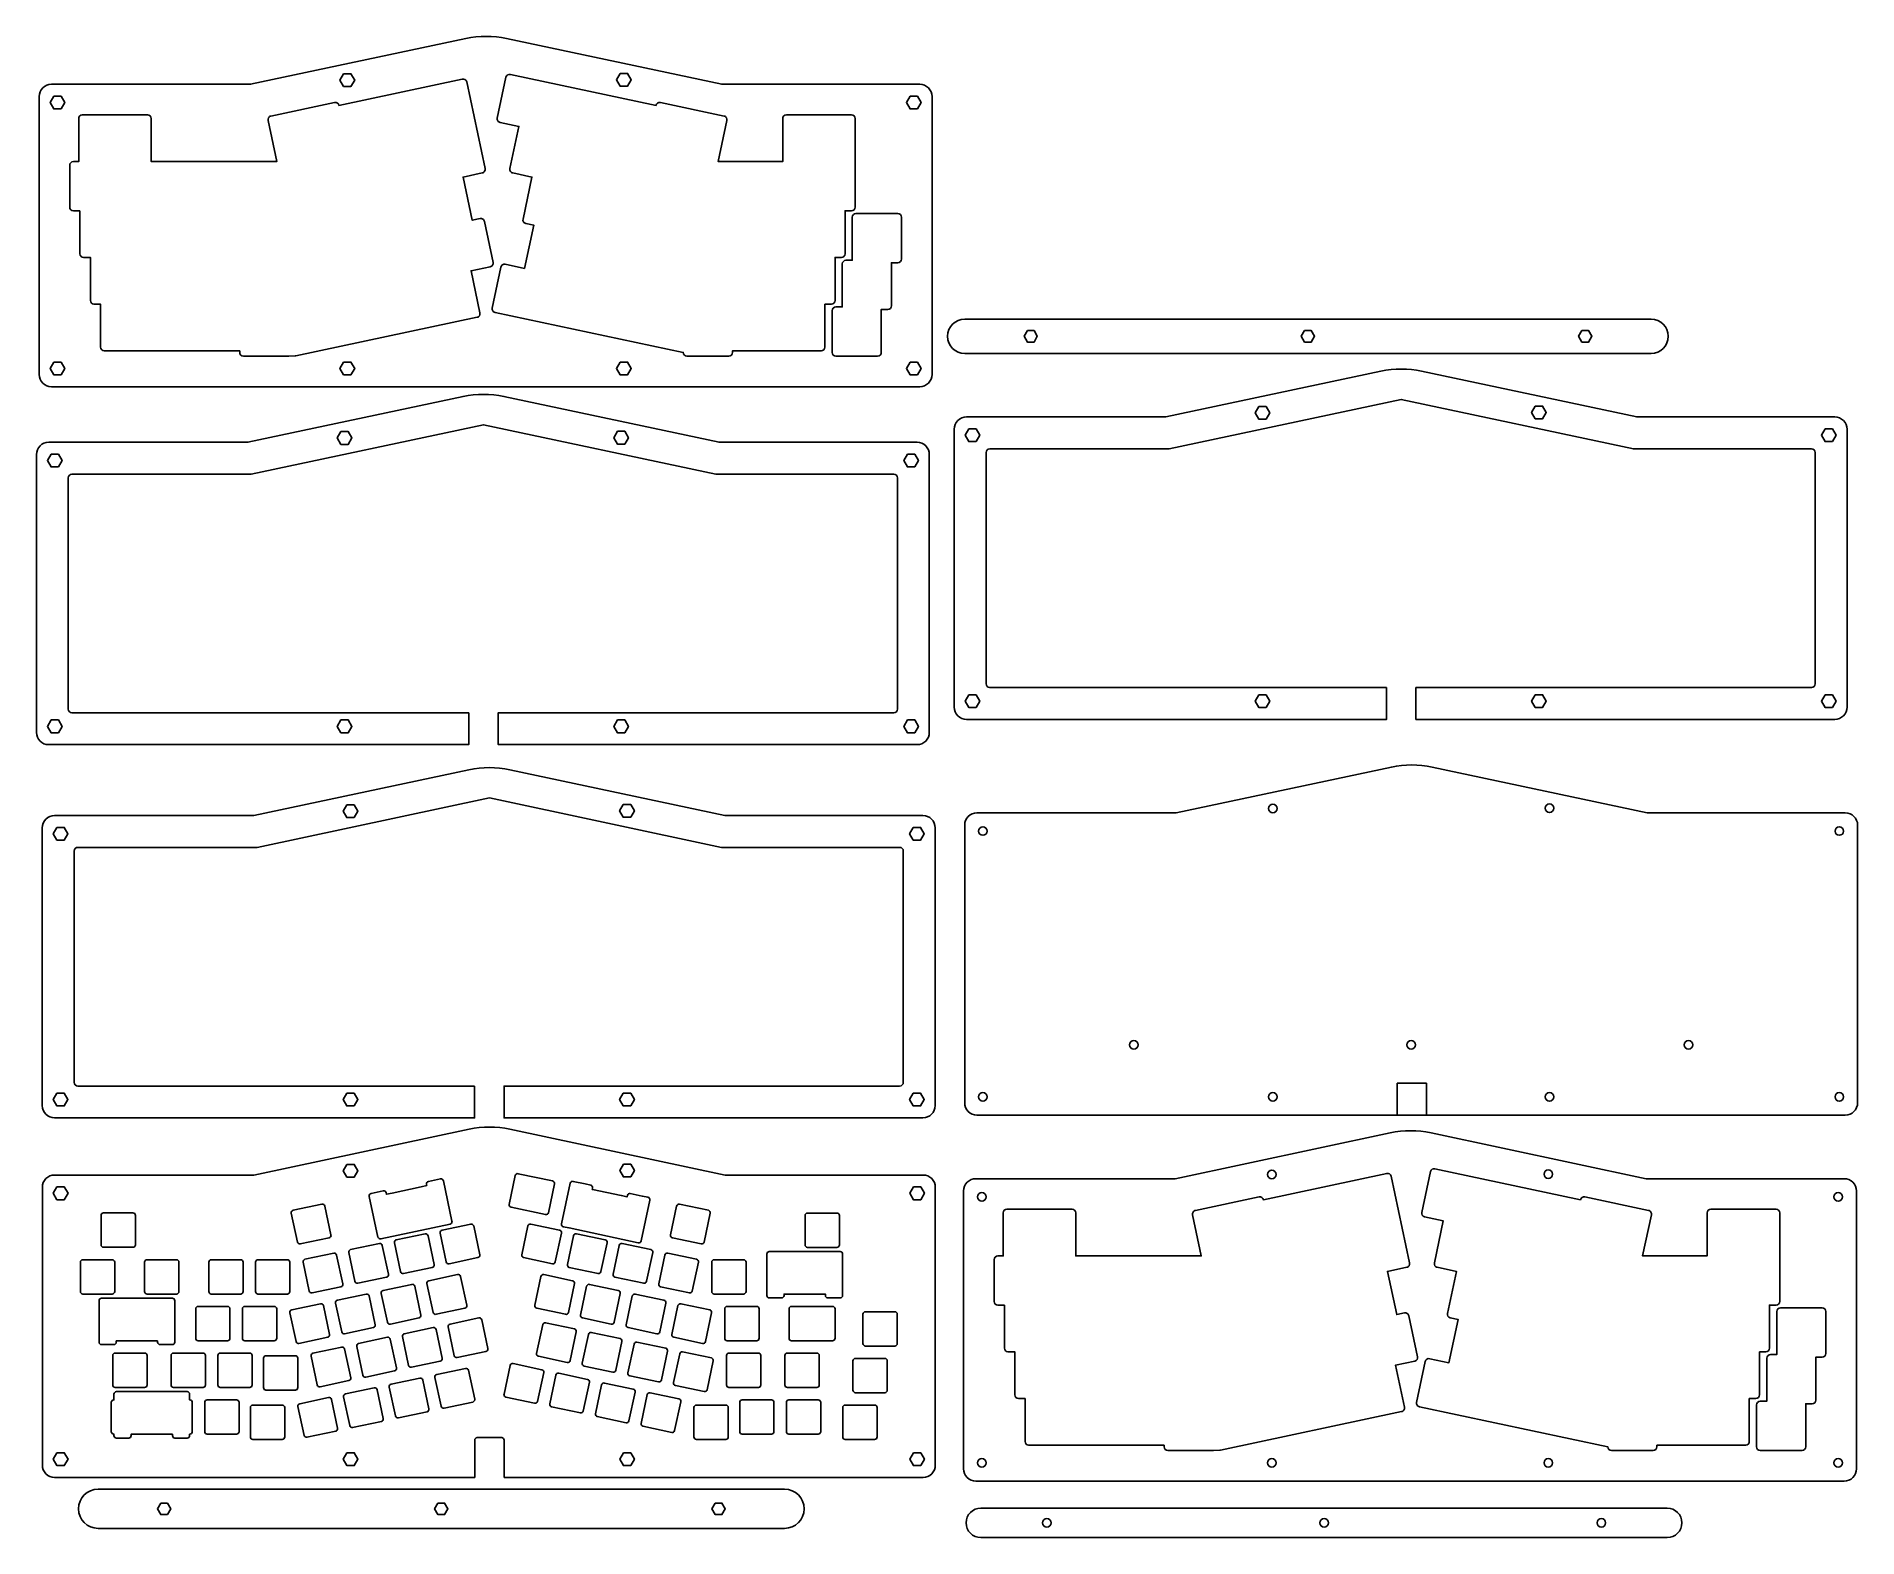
# Model space of a CAD drawing. Header units: millimetres. Extents: x -1 to 2416, y -1 to 2079.
# Drawn here: x 1673 to 2416, y 1467 to 2079 of the extents above; entities outside this region: 2.
import ezdxf

# ---------------------------------------------------------------- set-up
doc = ezdxf.new("R2010")
doc.units = ezdxf.units.MM

msp = doc.modelspace()

# ---------------------------------------------------------------- linework, layer by layer
at = {"linetype": 'Continuous'}
for p, q in [((2191.8, 1964.14), (2051.8, 1964.14)), ((2331.8, 1964.14), (2191.8, 1964.14)), ((2051.8, 1950.14), (2331.8, 1950.14)), ((2228.13, 1639.47), (2228.13, 1652.47)), ((2228.13, 1652.47), (2240.13, 1652.47)), ((2240.13, 1652.47), (2240.13, 1639.47)), ((1838.27, 1486.93), (1698.27, 1486.93)), ((1978.27, 1486.93), (1838.27, 1486.93)), ((2198.36, 1479.18), (2058.36, 1479.18)), ((2338.36, 1479.18), (2198.36, 1479.18)), ((1698.27, 1470.93), (1978.27, 1470.93)), ((2058.36, 1467.18), (2338.36, 1467.18))]:
    msp.add_line(p, q, dxfattribs=at)
for p, q in [((1698.67, 1563.81), (1698.67, 1546.87)), ((1728.55, 1564.81), (1699.67, 1564.81)), ((1729.55, 1546.87), (1729.55, 1563.81)), ((1699.67, 1545.87), (1704.67, 1545.87)), ((1705.67, 1547.46), (1722.55, 1547.46)), ((1705.67, 1547.46), (1705.67, 1546.87)), ((1722.55, 1547.46), (1722.55, 1546.87)), ((1728.55, 1545.87), (1723.55, 1545.87))]:
    msp.add_line(p, q)
for points in [[(2038.44, 1941.58, -0.414214), (2033.44, 1936.58), (1679.2, 1936.58, -0.414214), (1674.2, 1941.58), (1674.2, 2054.92, -0.414214), (1679.2, 2059.92), (1760.47, 2059.92), (1848.25, 2078.58, -0.105104), (1864.88, 2078.58), (1952.66, 2059.92), (2033.44, 2059.92, -0.414214), (2038.44, 2054.92)], [(1690.85, 2008.34), (1690.85, 1990.79, 0.414214), (1692.35, 1989.29), (1695.11, 1989.29), (1695.11, 1971.74, 0.414214), (1696.61, 1970.24), (1699.28, 1970.24), (1699.28, 1952.69, 0.414214), (1700.78, 1951.19), (1756.01, 1951.19), (1756.01, 1950.55, 0.414214), (1757.51, 1949.05), (1776.04, 1949.05, 0.010008), (1776.1, 1949.05), (1778.68, 1949.16, 0.042377), (1778.94, 1949.19), (1852.88, 1964.91, 0.414214), (1854.03, 1966.68), (1850.38, 1983.86), (1858.23, 1985.53, 0.414214), (1859.38, 1987.3), (1855.83, 2003.99, 0.414214), (1854.06, 2005.15), (1850.86, 2004.47), (1847.11, 2022.11), (1854.97, 2023.78, 0.414214), (1856.12, 2025.56), (1848.61, 2060.88, 0.414214), (1846.83, 2062.04), (1796.52, 2051.35, 0.413431), (1794.74, 2052.5), (1768.74, 2046.97, 0.414214), (1767.59, 2045.19), (1771.16, 2028.4), (1719.94, 2028.4), (1719.94, 2046, 0.414214), (1718.44, 2047.5), (1691.84, 2047.5, 0.414214), (1690.34, 2046), (1690.34, 2028.4), (1688.17, 2028.4, 0.414214), (1686.67, 2026.9), (1686.67, 2009.84, 0.414214), (1688.17, 2008.34)], [(1860.17, 1966.89), (1936.97, 1950.56), (1936.97, 1950.55, 0.414214), (1938.47, 1949.05), (1955.53, 1949.05, 0.414214), (1957.03, 1950.55), (1957.03, 1951.19), (1993.22, 1951.19, 0.414214), (1994.72, 1952.69), (1994.72, 1970.24), (1997.38, 1970.24, 0.414214), (1998.88, 1971.74), (1998.88, 1989.29), (2001.45, 1989.29, 0.414214), (2002.95, 1990.79), (2002.95, 2008.34), (2005.62, 2008.34, 0.414214), (2007.12, 2009.84), (2007.12, 2045.95, 0.414214), (2005.62, 2047.45), (1979.02, 2047.45, 0.414214), (1977.52, 2045.95), (1977.52, 2028.4), (1951.21, 2028.4), (1954.78, 2045.19, 0.414214), (1953.62, 2046.97), (1927.62, 2052.5, 0.414214), (1925.84, 2051.34), (1925.84, 2051.34), (1866.43, 2063.97, 0.414214), (1864.65, 2062.81), (1861.1, 2046.12, 0.414214), (1862.26, 2044.35), (1869.89, 2042.72), (1866.24, 2025.55, 0.414214), (1867.4, 2023.78), (1875.24, 2022.11), (1871.59, 2004.94, 0.414214), (1872.75, 2003.17), (1875.94, 2002.49), (1872.19, 1984.84), (1864.34, 1986.51, 0.414214), (1862.56, 1985.35), (1859.01, 1968.66, 0.414214)], [(2001.84, 1986.66, -0.414214), (2003.34, 1988.16), (2005.91, 1988.16), (2005.91, 2005.71, -0.414214), (2007.41, 2007.21), (2024.47, 2007.21, -0.414214), (2025.97, 2005.71), (2025.97, 1988.65, -0.414214), (2024.47, 1987.15), (2021.9, 1987.15), (2021.9, 1969.6, -0.414214), (2020.4, 1968.1), (2017.74, 1968.1), (2017.74, 1950.55, -0.414214), (2016.24, 1949.05), (1999.18, 1949.05, -0.414214), (1997.68, 1950.55), (1997.68, 1967.61, -0.414214), (1999.18, 1969.11), (2001.84, 1969.11)], [(2223.85, 1813.9), (2223.85, 1800.9), (2052.48, 1800.9, -0.414214), (2047.48, 1805.9), (2047.48, 1919.24, -0.414214), (2052.48, 1924.24), (2133.75, 1924.24), (2221.53, 1942.9, -0.105104), (2238.16, 1942.9), (2325.94, 1924.24), (2406.72, 1924.24, -0.414214), (2411.72, 1919.24), (2411.72, 1805.9, -0.414214), (2406.72, 1800.9), (2235.85, 1800.9), (2235.85, 1813.9), (2397.22, 1813.9, 0.414214), (2398.72, 1815.4), (2398.72, 1909.74, 0.414214), (2397.22, 1911.24), (2324.58, 1911.24), (2229.85, 1931.38), (2135.12, 1911.24), (2061.98, 1911.24, 0.414214), (2060.48, 1909.74), (2060.48, 1815.4, 0.414214), (2061.98, 1813.9)], [(1849.46, 1803.6), (1849.46, 1790.6), (1678.1, 1790.6, -0.414214), (1673.1, 1795.6), (1673.1, 1908.94, -0.414214), (1678.1, 1913.94), (1759.37, 1913.94), (1847.15, 1932.6, -0.105104), (1863.78, 1932.6), (1951.56, 1913.94), (2032.33, 1913.94, -0.414214), (2037.33, 1908.94), (2037.33, 1795.6, -0.414214), (2032.33, 1790.6), (1861.46, 1790.6), (1861.46, 1803.6), (2022.83, 1803.6, 0.414214), (2024.33, 1805.1), (2024.33, 1899.44, 0.414214), (2022.83, 1900.94), (1950.19, 1900.94), (1855.46, 1921.08), (1760.73, 1900.94), (1687.6, 1900.94, 0.414214), (1686.1, 1899.44), (1686.1, 1805.1, 0.414214), (1687.6, 1803.6)], [(1851.86, 1651.36), (1851.86, 1638.36), (1680.49, 1638.36, -0.414214), (1675.49, 1643.36), (1675.49, 1756.7, -0.414214), (1680.49, 1761.7), (1761.77, 1761.7), (1849.55, 1780.36, -0.105104), (1866.18, 1780.36), (1953.96, 1761.7), (2034.73, 1761.7, -0.414214), (2039.73, 1756.7), (2039.73, 1643.36, -0.414214), (2034.73, 1638.36), (1863.86, 1638.36), (1863.86, 1651.36), (2025.23, 1651.36, 0.414214), (2026.73, 1652.86), (2026.73, 1747.2, 0.414214), (2025.23, 1748.7), (1952.59, 1748.7), (1857.86, 1768.84), (1763.13, 1748.7), (1689.99, 1748.7, 0.414214), (1688.49, 1747.2), (1688.49, 1652.86, 0.414214), (1689.99, 1651.36)], [(2056.76, 1639.47, -0.414214), (2051.76, 1644.47), (2051.76, 1757.81, -0.414214), (2056.76, 1762.81), (2138.03, 1762.81), (2225.81, 1781.47, -0.105104), (2242.44, 1781.47), (2330.22, 1762.81), (2411, 1762.81, -0.414214), (2416, 1757.81), (2416, 1644.47, -0.414214), (2411, 1639.47)], [(1863.9, 1491.72), (1863.9, 1506.95, 0.414214), (1862.9, 1507.95), (1852.9, 1507.95, 0.414214), (1851.9, 1506.95), (1851.9, 1491.72), (1680.53, 1491.72, -0.414214), (1675.53, 1496.72), (1675.53, 1610.06, -0.414214), (1680.53, 1615.06), (1761.81, 1615.06), (1849.59, 1633.72, -0.105104), (1866.22, 1633.72), (1954, 1615.06), (2034.77, 1615.06, -0.414214), (2039.77, 1610.06), (2039.77, 1496.72, -0.414214), (2034.77, 1491.72)], [(2415.55, 1495.23, -0.414214), (2410.55, 1490.23), (2056.31, 1490.23, -0.414214), (2051.31, 1495.23), (2051.31, 1608.57, -0.414214), (2056.31, 1613.57), (2137.59, 1613.57), (2225.37, 1632.23, -0.105104), (2242, 1632.23), (2329.78, 1613.57), (2410.55, 1613.57, -0.414214), (2415.55, 1608.57)], [(1832.37, 1610.72), (1829.99, 1610.21), (1818.25, 1607.72), (1815.86, 1607.21), (1815.74, 1607.78, 0.414214), (1814.55, 1608.55), (1809.66, 1607.51, 0.414214), (1808.89, 1606.33), (1812.42, 1589.76, 0.414214), (1813.6, 1588.99), (1841.85, 1594.99, 0.414215), (1842.62, 1596.18), (1839.1, 1612.75, 0.414215), (1837.91, 1613.52), (1833.02, 1612.48, 0.414214), (1832.25, 1611.29)], [(1868.42, 1614.84, -0.414214), (1869.61, 1615.61), (1883.67, 1612.62, -0.414214), (1884.44, 1611.44), (1881.95, 1599.7, -0.414214), (1880.76, 1598.93), (1866.7, 1601.92, -0.414214), (1865.93, 1603.1)], [(1913.96, 1606.18, -0.023636), (1914.05, 1606.16), (1914.17, 1606.74, -0.414214), (1915.36, 1607.51), (1920.25, 1606.47, -0.023632), (1920.34, 1606.45), (1922.54, 1605.98, -0.414215), (1923.31, 1604.79), (1919.79, 1588.23, -0.414215), (1918.6, 1587.45), (1890.36, 1593.46, -0.023632), (1890.27, 1593.48), (1888.07, 1593.95, -0.414214), (1887.3, 1595.14), (1890.82, 1611.71, -0.414214), (1892, 1612.48), (1896.89, 1611.44, -0.023632), (1896.99, 1611.41), (1899.19, 1610.95, -0.414214), (1899.96, 1609.76), (1899.83, 1609.19, -0.023636), (1899.93, 1609.17), (1911.67, 1606.68, -0.023632), (1911.76, 1606.65)], [(2067.96, 1561.99), (2067.96, 1544.44, 0.414214), (2069.46, 1542.94), (2072.22, 1542.94), (2072.22, 1525.39, 0.414214), (2073.72, 1523.89), (2076.39, 1523.89), (2076.39, 1506.34, 0.414214), (2077.89, 1504.84), (2133.12, 1504.84), (2133.12, 1504.2, 0.414214), (2134.62, 1502.7), (2153.15, 1502.7, 0.010008), (2153.21, 1502.7), (2155.8, 1502.8, 0.042377), (2156.05, 1502.83), (2229.99, 1518.55, 0.414214), (2231.15, 1520.33), (2227.5, 1537.5), (2235.34, 1539.17, 0.414214), (2236.5, 1540.95), (2232.95, 1557.64, 0.414214), (2231.17, 1558.79), (2227.98, 1558.11), (2224.23, 1575.75), (2232.08, 1577.42, 0.414214), (2233.24, 1579.2), (2225.73, 1614.53, 0.414214), (2223.95, 1615.69), (2173.63, 1604.99, 0.413431), (2171.86, 1606.14), (2145.86, 1600.62, 0.414214), (2144.7, 1598.84), (2148.27, 1582.05), (2097.06, 1582.05), (2097.06, 1599.65, 0.414214), (2095.56, 1601.15), (2068.96, 1601.15, 0.414214), (2067.46, 1599.65), (2067.46, 1582.05), (2065.28, 1582.05, 0.414214), (2063.78, 1580.55), (2063.78, 1563.49, 0.414214), (2065.28, 1561.99)], [(2237.28, 1520.53), (2314.08, 1504.21), (2314.08, 1504.2, 0.414214), (2315.58, 1502.7), (2332.64, 1502.7, 0.414214), (2334.14, 1504.2), (2334.14, 1504.84), (2370.33, 1504.84, 0.414214), (2371.83, 1506.34), (2371.83, 1523.89), (2374.49, 1523.89, 0.414214), (2375.99, 1525.39), (2375.99, 1542.94), (2378.56, 1542.94, 0.414214), (2380.06, 1544.44), (2380.06, 1561.99), (2382.73, 1561.99, 0.414214), (2384.23, 1563.49), (2384.23, 1599.6, 0.414214), (2382.73, 1601.1), (2356.13, 1601.1, 0.414214), (2354.63, 1599.6), (2354.63, 1582.05), (2328.32, 1582.05), (2331.89, 1598.84, 0.414214), (2330.74, 1600.62), (2304.74, 1606.14, 0.414214), (2302.96, 1604.99), (2302.96, 1604.98), (2243.54, 1617.61, 0.414214), (2241.76, 1616.46), (2238.22, 1599.77, 0.414214), (2239.37, 1597.99), (2247.01, 1596.37), (2243.36, 1579.2, 0.414214), (2244.51, 1577.42), (2252.36, 1575.75), (2248.71, 1558.59, 0.414214), (2249.86, 1556.81), (2253.06, 1556.13), (2249.3, 1538.48), (2241.45, 1540.15, 0.414214), (2239.67, 1539), (2236.13, 1522.31, 0.414214)], [(1700.48, 1585.6), (1712.48, 1585.6, 0.414214), (1713.48, 1586.6), (1713.48, 1598.6, 0.414214), (1712.48, 1599.6), (1700.48, 1599.6, 0.414214), (1699.48, 1598.6), (1699.48, 1586.6, 0.414214)], [(1793.26, 1590.64, -0.414214), (1792.49, 1589.46), (1780.75, 1586.96, -0.414214), (1779.56, 1587.73), (1777.07, 1599.47, -0.414214), (1777.84, 1600.66), (1789.58, 1603.15, -0.414214), (1790.76, 1602.38)], [(1932.55, 1589.46, -0.414214), (1931.78, 1590.64), (1934.27, 1602.38, -0.414214), (1935.46, 1603.15), (1947.2, 1600.66, -0.414214), (1947.97, 1599.47), (1945.47, 1587.73, -0.414214), (1944.29, 1586.96)], [(1986.65, 1598.56, -0.414214), (1987.65, 1599.56), (1999.65, 1599.56, -0.414214), (2000.65, 1598.56), (2000.65, 1586.56, -0.414214), (1999.65, 1585.56), (1987.65, 1585.56, -0.414214), (1986.65, 1586.56)], [(1831.65, 1591.08), (1819.91, 1588.59, 0.414214), (1819.14, 1587.4), (1821.64, 1575.66, 0.414214), (1822.83, 1574.89), (1834.56, 1577.39, 0.414214), (1835.33, 1578.57), (1832.84, 1590.31, 0.414214)], [(1837.78, 1591.36), (1840.27, 1579.62, 0.414214), (1841.46, 1578.85), (1853.2, 1581.35, 0.414214), (1853.97, 1582.54), (1851.47, 1594.27, 0.414214), (1850.29, 1595.04), (1838.55, 1592.55, 0.414214)], [(1886.48, 1592.55), (1874.75, 1595.04, 0.414214), (1873.56, 1594.27), (1871.07, 1582.54, 0.414214), (1871.84, 1581.35), (1883.57, 1578.85, 0.414214), (1884.76, 1579.62), (1887.25, 1591.36, 0.414214)], [(1890.47, 1577.39), (1902.21, 1574.89, 0.414214), (1903.39, 1575.66), (1905.89, 1587.4, 0.414214), (1905.12, 1588.59), (1893.38, 1591.08, 0.414214), (1892.19, 1590.31), (1889.7, 1578.57, 0.414214)], [(1798.07, 1570.65), (1795.57, 1582.39, 0.414214), (1794.39, 1583.16), (1782.65, 1580.67, 0.414214), (1781.88, 1579.48), (1784.37, 1567.74, 0.414214), (1785.56, 1566.97), (1797.3, 1569.47, 0.414214)], [(1813.02, 1587.12, -0.414214), (1814.2, 1586.35), (1816.7, 1574.61, -0.414214), (1815.93, 1573.43), (1804.19, 1570.93, -0.414214), (1803.01, 1571.7), (1800.51, 1583.44, -0.414214), (1801.28, 1584.63)], [(1910.83, 1586.35), (1908.33, 1574.61, 0.414214), (1909.1, 1573.43), (1920.84, 1570.93, 0.414214), (1922.03, 1571.7), (1924.52, 1583.44, 0.414214), (1923.75, 1584.63), (1912.01, 1587.12, 0.414214)], [(1927.74, 1569.47, -0.414214), (1926.97, 1570.65), (1929.46, 1582.39, -0.414214), (1930.65, 1583.16), (1942.39, 1580.67, -0.414214), (1943.16, 1579.48), (1940.66, 1567.74, -0.414214), (1939.48, 1566.97)], [(1992.51, 1566.51), (1994.95, 1566.51), (1994.95, 1565.92, 0.414214), (1995.95, 1564.92), (2000.95, 1564.92, 0.414214), (2001.95, 1565.92), (2001.95, 1582.86, 0.414214), (2000.95, 1583.86), (1972.07, 1583.86, 0.414215), (1971.07, 1582.86), (1971.07, 1565.92, 0.414215), (1972.07, 1564.92), (1977.07, 1564.92, 0.414214), (1978.07, 1565.92), (1978.07, 1566.51), (1980.51, 1566.51)], [(1692.03, 1566.51), (1704.03, 1566.51, 0.414214), (1705.03, 1567.51), (1705.03, 1579.51, 0.414214), (1704.03, 1580.51), (1692.03, 1580.51, 0.414214), (1691.03, 1579.51), (1691.03, 1567.51, 0.414214)], [(1718.23, 1566.51), (1730.23, 1566.51, 0.414214), (1731.23, 1567.51), (1731.23, 1579.51, 0.414214), (1730.23, 1580.51), (1718.23, 1580.51, 0.414214), (1717.23, 1579.51), (1717.23, 1567.51, 0.414214)], [(1744.42, 1566.51), (1756.42, 1566.51, 0.414214), (1757.42, 1567.51), (1757.42, 1579.51, 0.414214), (1756.42, 1580.51), (1744.42, 1580.51, 0.414214), (1743.42, 1579.51), (1743.42, 1567.51, 0.414214)], [(1776.47, 1567.51), (1776.47, 1579.51, 0.414214), (1775.47, 1580.51), (1763.47, 1580.51, 0.414214), (1762.47, 1579.51), (1762.47, 1567.51, 0.414214), (1763.47, 1566.51), (1775.47, 1566.51, 0.414214)], [(1948.56, 1579.51), (1948.56, 1567.51, 0.414214), (1949.56, 1566.51), (1961.56, 1566.51, 0.414214), (1962.56, 1567.51), (1962.56, 1579.51, 0.414214), (1961.56, 1580.51), (1949.56, 1580.51, 0.414214)], [(1813.78, 1566.79), (1816.28, 1555.05, 0.414214), (1817.47, 1554.28), (1829.2, 1556.78, 0.414214), (1829.97, 1557.96), (1827.48, 1569.7, 0.414214), (1826.29, 1570.47), (1814.55, 1567.98, 0.414214)], [(1836.1, 1558.24), (1847.84, 1560.74, 0.414214), (1848.61, 1561.93), (1846.11, 1573.66, 0.414214), (1844.93, 1574.43), (1833.19, 1571.94, 0.414214), (1832.42, 1570.75), (1834.91, 1559.01, 0.414214)], [(1877.19, 1560.74, -0.414214), (1876.42, 1561.93), (1878.91, 1573.66, -0.414214), (1880.1, 1574.43), (1891.83, 1571.94, -0.414214), (1892.6, 1570.75), (1890.11, 1559.01, -0.414214), (1888.92, 1558.24)], [(1910.47, 1567.98, -0.414214), (1911.24, 1566.79), (1908.74, 1555.05, -0.414214), (1907.56, 1554.28), (1895.82, 1556.78, -0.414214), (1895.05, 1557.96), (1897.54, 1569.7, -0.414214), (1898.73, 1570.47)], [(1739.06, 1547.46, -0.414214), (1738.06, 1548.46), (1738.06, 1560.46, -0.414214), (1739.06, 1561.46), (1751.06, 1561.46, -0.414214), (1752.06, 1560.46), (1752.06, 1548.46, -0.414214), (1751.06, 1547.46)], [(1771.11, 1548.46, -0.414214), (1770.11, 1547.46), (1758.11, 1547.46, -0.414214), (1757.11, 1548.46), (1757.11, 1560.46, -0.414214), (1758.11, 1561.46), (1770.11, 1561.46, -0.414214), (1771.11, 1560.46)], [(1792.71, 1550.04, -0.414214), (1791.94, 1548.86), (1780.2, 1546.36, -0.414214), (1779.01, 1547.13), (1776.52, 1558.87, -0.414214), (1777.29, 1560.06), (1789.03, 1562.55, -0.414214), (1790.21, 1561.78)], [(1795.15, 1562.83), (1797.65, 1551.09, 0.414214), (1798.83, 1550.32), (1810.57, 1552.82, 0.414214), (1811.34, 1554), (1808.84, 1565.74, 0.414214), (1807.66, 1566.51), (1795.92, 1564.02, 0.414214)], [(1929.1, 1564.02, -0.414214), (1929.87, 1562.83), (1927.38, 1551.09, -0.414214), (1926.19, 1550.32), (1914.45, 1552.82, -0.414214), (1913.68, 1554), (1916.18, 1565.74, -0.414214), (1917.36, 1566.51)], [(1933.09, 1548.86), (1944.83, 1546.36, 0.414214), (1946.01, 1547.13), (1948.51, 1558.87, 0.414214), (1947.74, 1560.06), (1936, 1562.55, 0.414214), (1934.81, 1561.78), (1932.32, 1550.04, 0.414214)], [(1953.91, 1560.46, -0.414214), (1954.91, 1561.46), (1966.91, 1561.46, -0.414214), (1967.91, 1560.46), (1967.91, 1548.46, -0.414214), (1966.91, 1547.46), (1954.91, 1547.46, -0.414214), (1953.91, 1548.46)], [(1981.11, 1547.46), (1997.87, 1547.46, 0.414214), (1998.87, 1548.46), (1998.87, 1560.46, 0.414214), (1997.87, 1561.46), (1981.11, 1561.46, 0.414214), (1980.11, 1560.46), (1980.11, 1548.46, 0.414214)], [(2378.95, 1540.31, -0.414214), (2380.45, 1541.81), (2383.02, 1541.81), (2383.02, 1559.36, -0.414214), (2384.52, 1560.86), (2401.58, 1560.86, -0.414214), (2403.08, 1559.36), (2403.08, 1542.3, -0.414214), (2401.58, 1540.8), (2399.01, 1540.8), (2399.01, 1523.25, -0.414214), (2397.51, 1521.75), (2394.85, 1521.75), (2394.85, 1504.2, -0.414214), (2393.35, 1502.7), (2376.29, 1502.7, -0.414214), (2374.79, 1504.2), (2374.79, 1521.26, -0.414214), (2376.29, 1522.76), (2378.95, 1522.76)], [(1822.4, 1549.14), (1824.9, 1537.4, 0.414214), (1826.09, 1536.63), (1837.82, 1539.13, 0.414214), (1838.59, 1540.31), (1836.1, 1552.05, 0.414214), (1834.91, 1552.82), (1823.17, 1550.33, 0.414214)], [(1857.23, 1544.28), (1854.73, 1556.01, 0.414214), (1853.55, 1556.78), (1841.81, 1554.29, 0.414214), (1841.04, 1553.1), (1843.53, 1541.36, 0.414214), (1844.72, 1540.59), (1856.46, 1543.09, 0.414214)], [(1890.81, 1539.38, -0.414214), (1889.62, 1538.61), (1877.89, 1541.11, -0.414214), (1877.12, 1542.3), (1879.61, 1554.03, -0.414214), (1880.8, 1554.8), (1892.53, 1552.31, -0.414214), (1893.3, 1551.12)], [(2011.27, 1545.32), (2023.27, 1545.32, 0.414214), (2024.27, 1546.32), (2024.27, 1558.32, 0.414214), (2023.27, 1559.32), (2011.27, 1559.32, 0.414214), (2010.27, 1558.32), (2010.27, 1546.32, 0.414214)], [(1807.45, 1532.67), (1819.19, 1535.17, 0.414214), (1819.96, 1536.35), (1817.46, 1548.09, 0.414214), (1816.28, 1548.86), (1804.54, 1546.37, 0.414214), (1803.77, 1545.18), (1806.27, 1533.44, 0.414214)], [(1898.24, 1550.07, -0.414214), (1899.43, 1550.84), (1911.17, 1548.35, -0.414214), (1911.94, 1547.16), (1909.44, 1535.42, -0.414214), (1908.26, 1534.65), (1896.52, 1537.15, -0.414214), (1895.75, 1538.33)], [(1915.15, 1533.19, -0.414214), (1914.38, 1534.37), (1916.88, 1546.11, -0.414214), (1918.06, 1546.88), (1929.8, 1544.39, -0.414214), (1930.57, 1543.2), (1928.08, 1531.46, -0.414214), (1926.89, 1530.69)], [(1717.23, 1542.41), (1705.23, 1542.41, 0.414214), (1704.23, 1541.41), (1704.23, 1529.41, 0.414214), (1705.23, 1528.41), (1717.23, 1528.41, 0.414214), (1718.23, 1529.41), (1718.23, 1541.41, 0.414214)], [(1742.05, 1529.41, -0.414214), (1741.05, 1528.41), (1729.05, 1528.41, -0.414214), (1728.05, 1529.41), (1728.05, 1541.41, -0.414214), (1729.05, 1542.41), (1741.05, 1542.41, -0.414214), (1742.05, 1541.41)], [(1747.1, 1541.41, -0.414214), (1748.1, 1542.41), (1760.1, 1542.41, -0.414214), (1761.1, 1541.41), (1761.1, 1529.41, -0.414214), (1760.1, 1528.41), (1748.1, 1528.41, -0.414214), (1747.1, 1529.41)], [(1766.73, 1527.35, -0.414214), (1765.73, 1528.35), (1765.73, 1540.35, -0.414214), (1766.73, 1541.35), (1778.73, 1541.35, -0.414214), (1779.73, 1540.35), (1779.73, 1528.35, -0.414214), (1778.73, 1527.35)], [(1785.14, 1541.22), (1787.63, 1529.48, 0.414214), (1788.82, 1528.71), (1800.56, 1531.21, 0.414214), (1801.33, 1532.39), (1798.83, 1544.13, 0.414214), (1797.65, 1544.9), (1785.91, 1542.41, 0.414214)], [(1866.33, 1537.38), (1863.84, 1525.65, 0.414214), (1864.61, 1524.46), (1876.34, 1521.96, 0.414214), (1877.53, 1522.73), (1880.02, 1534.47, 0.414214), (1879.25, 1535.66), (1867.52, 1538.15, 0.414214)], [(1933.79, 1529.23, -0.414214), (1933.02, 1530.41), (1935.51, 1542.15, -0.414214), (1936.7, 1542.92), (1948.44, 1540.43, -0.414214), (1949.21, 1539.24), (1946.71, 1527.5, -0.414214), (1945.53, 1526.73)], [(1955.61, 1528.41, -0.414214), (1954.61, 1529.41), (1954.61, 1541.41, -0.414214), (1955.61, 1542.41), (1967.61, 1542.41, -0.414214), (1968.61, 1541.41), (1968.61, 1529.41, -0.414214), (1967.61, 1528.41)], [(1991.42, 1542.41, -0.414214), (1992.42, 1541.41), (1992.42, 1529.41, -0.414214), (1991.42, 1528.41), (1979.42, 1528.41, -0.414214), (1978.42, 1529.41), (1978.42, 1541.41, -0.414214), (1979.42, 1542.41)], [(2006.2, 1539.27, -0.414214), (2007.2, 1540.27), (2019.2, 1540.27, -0.414214), (2020.2, 1539.27), (2020.2, 1527.27, -0.414214), (2019.2, 1526.27), (2007.2, 1526.27, -0.414214), (2006.2, 1527.27)], [(1829.55, 1532.21), (1817.81, 1529.72, 0.414214), (1817.04, 1528.53), (1819.54, 1516.79, 0.414214), (1820.73, 1516.02), (1832.46, 1518.52, 0.414214), (1833.23, 1519.7), (1830.74, 1531.44, 0.414214)], [(1848.19, 1536.17, -0.414214), (1849.37, 1535.4), (1851.87, 1523.67, -0.414214), (1851.1, 1522.48), (1839.36, 1519.98, -0.414214), (1838.17, 1520.75), (1835.68, 1532.49, -0.414214), (1836.45, 1533.68)], [(1897.89, 1531.7), (1886.15, 1534.19, 0.414214), (1884.96, 1533.42), (1882.47, 1521.68, 0.414214), (1883.24, 1520.5), (1894.98, 1518, 0.414214), (1896.16, 1518.77), (1898.66, 1530.51, 0.414214)], [(1736.69, 1510.36, -0.414214), (1735.69, 1509.36), (1735.6, 1509.36), (1735.6, 1508.77, -0.414214), (1734.6, 1507.77), (1729.6, 1507.77, -0.414214), (1728.6, 1508.77), (1728.6, 1509.36), (1711.73, 1509.36), (1711.73, 1508.77, -0.414214), (1710.73, 1507.77), (1705.73, 1507.77, -0.414215), (1704.73, 1508.77), (1704.73, 1509.36), (1704.64, 1509.36, -0.414214), (1703.64, 1510.36), (1703.64, 1522.36, -0.414214), (1704.64, 1523.36), (1704.73, 1523.36), (1704.73, 1525.71, -0.414215), (1705.73, 1526.71), (1734.6, 1526.71, -0.414214), (1735.6, 1525.71), (1735.6, 1523.36), (1735.69, 1523.36, -0.414214), (1736.69, 1522.36)], [(1754.74, 1523.36, -0.414214), (1755.74, 1522.36), (1755.74, 1510.36, -0.414214), (1754.74, 1509.36), (1742.74, 1509.36, -0.414214), (1741.74, 1510.36), (1741.74, 1522.36, -0.414214), (1742.74, 1523.36)], [(1779.78, 1520.61), (1782.27, 1508.87, 0.414214), (1783.46, 1508.1), (1795.2, 1510.6, 0.414214), (1795.97, 1511.78), (1793.47, 1523.52, 0.414214), (1792.29, 1524.29), (1780.55, 1521.8, 0.414214)], [(1810.92, 1528.25), (1799.18, 1525.76, 0.414214), (1798.41, 1524.57), (1800.91, 1512.83, 0.414214), (1802.09, 1512.06), (1813.83, 1514.56, 0.414214), (1814.6, 1515.74), (1812.1, 1527.48, 0.414214)], [(1914.8, 1514.81, -0.414214), (1913.61, 1514.04), (1901.87, 1516.54, -0.414214), (1901.1, 1517.72), (1903.6, 1529.46, -0.414214), (1904.78, 1530.23), (1916.52, 1527.74, -0.414214), (1917.29, 1526.55)], [(1933.43, 1510.85), (1935.93, 1522.59, 0.414214), (1935.16, 1523.78), (1923.42, 1526.27, 0.414214), (1922.23, 1525.5), (1919.74, 1513.76, 0.414214), (1920.51, 1512.58), (1932.25, 1510.08, 0.414214)], [(1959.97, 1522.36), (1959.97, 1510.36, 0.414214), (1960.97, 1509.36), (1972.97, 1509.36, 0.414214), (1973.97, 1510.36), (1973.97, 1522.36, 0.414214), (1972.97, 1523.36), (1960.97, 1523.36, 0.414214)], [(1993.02, 1510.36, -0.414214), (1992.02, 1509.36), (1980.02, 1509.36, -0.414214), (1979.02, 1510.36), (1979.02, 1522.36, -0.414214), (1980.02, 1523.36), (1992.02, 1523.36, -0.414214), (1993.02, 1522.36)], [(1774.37, 1508.22, -0.414214), (1773.37, 1507.22), (1761.37, 1507.22, -0.414214), (1760.37, 1508.22), (1760.37, 1520.22, -0.414214), (1761.37, 1521.22), (1773.37, 1521.22, -0.414214), (1774.37, 1520.22)], [(1954.33, 1521.22), (1942.33, 1521.22, 0.414214), (1941.33, 1520.22), (1941.33, 1508.22, 0.414214), (1942.33, 1507.22), (1954.33, 1507.22, 0.414214), (1955.33, 1508.22), (1955.33, 1520.22, 0.414214)], [(2016.04, 1508.22, -0.414214), (2015.04, 1507.22), (2003.04, 1507.22, -0.414214), (2002.04, 1508.22), (2002.04, 1520.22, -0.414214), (2003.04, 1521.22), (2015.04, 1521.22, -0.414214), (2016.04, 1520.22)]]:
    msp.add_lwpolyline(points, format="xyb", close=True)
for points in [[(1798.42, 2064.26), (1796.92, 2061.66), (1798.42, 2059.06), (1801.42, 2059.06), (1802.92, 2061.66), (1801.42, 2064.26)], [(1911.22, 2064.37), (1909.72, 2061.77), (1911.22, 2059.17), (1914.22, 2059.17), (1915.72, 2061.77), (1914.22, 2064.37)], [(1680.15, 2055.07), (1678.65, 2052.47), (1680.15, 2049.87), (1683.15, 2049.87), (1684.65, 2052.47), (1683.15, 2055.07)], [(2029.48, 2055.07), (2027.98, 2052.47), (2029.48, 2049.87), (2032.48, 2049.87), (2033.98, 2052.47), (2032.48, 2055.07)], [(2077.32, 1959.49), (2075.97, 1957.14), (2077.32, 1954.79), (2080.04, 1954.79), (2081.39, 1957.14), (2080.04, 1959.49)], [(2190.44, 1959.49), (2189.09, 1957.14), (2190.44, 1954.79), (2193.16, 1954.79), (2194.51, 1957.14), (2193.16, 1959.49)], [(2303.56, 1959.49), (2302.2, 1957.14), (2303.56, 1954.79), (2306.27, 1954.79), (2307.63, 1957.14), (2306.27, 1959.49)], [(1680.15, 1946.63), (1678.65, 1944.03), (1680.15, 1941.44), (1683.15, 1941.44), (1684.65, 1944.03), (1683.15, 1946.63)], [(1798.42, 1946.63), (1796.92, 1944.03), (1798.42, 1941.44), (1801.42, 1941.44), (1802.92, 1944.03), (1801.42, 1946.63)], [(1911.22, 1946.63), (1909.72, 1944.03), (1911.22, 1941.44), (1914.22, 1941.44), (1915.72, 1944.03), (1914.22, 1946.63)], [(2029.48, 1946.63), (2027.98, 1944.03), (2029.48, 1941.44), (2032.48, 1941.44), (2033.98, 1944.03), (2032.48, 1946.63)], [(2171.7, 1928.58), (2170.2, 1925.98), (2171.7, 1923.39), (2174.7, 1923.39), (2176.2, 1925.98), (2174.7, 1928.58)], [(2284.5, 1928.69), (2283, 1926.09), (2284.5, 1923.49), (2287.5, 1923.49), (2289, 1926.09), (2287.5, 1928.69)], [(1797.32, 1918.28), (1795.82, 1915.68), (1797.32, 1913.08), (1800.32, 1913.08), (1801.82, 1915.68), (1800.32, 1918.28)], [(1910.11, 1918.39), (1908.61, 1915.79), (1910.11, 1913.19), (1913.11, 1913.19), (1914.61, 1915.79), (1913.11, 1918.39)], [(2053.43, 1919.39), (2051.93, 1916.79), (2053.43, 1914.19), (2056.43, 1914.19), (2057.93, 1916.79), (2056.43, 1919.39)], [(2402.76, 1919.39), (2401.26, 1916.79), (2402.76, 1914.19), (2405.76, 1914.19), (2407.26, 1916.79), (2405.76, 1919.39)], [(1679.05, 1909.09), (1677.55, 1906.49), (1679.05, 1903.89), (1682.05, 1903.89), (1683.55, 1906.49), (1682.05, 1909.09)], [(2028.38, 1909.09), (2026.88, 1906.49), (2028.38, 1903.89), (2031.38, 1903.89), (2032.88, 1906.49), (2031.38, 1909.09)], [(2053.43, 1810.95), (2051.93, 1808.36), (2053.43, 1805.76), (2056.43, 1805.76), (2057.93, 1808.36), (2056.43, 1810.95)], [(2171.7, 1810.95), (2170.2, 1808.36), (2171.7, 1805.76), (2174.7, 1805.76), (2176.2, 1808.36), (2174.7, 1810.95)], [(2284.5, 1810.95), (2283, 1808.36), (2284.5, 1805.76), (2287.5, 1805.76), (2289, 1808.36), (2287.5, 1810.95)], [(2402.76, 1810.95), (2401.26, 1808.36), (2402.76, 1805.76), (2405.76, 1805.76), (2407.26, 1808.36), (2405.76, 1810.95)], [(1679.05, 1800.65), (1677.55, 1798.05), (1679.05, 1795.46), (1682.05, 1795.46), (1683.55, 1798.05), (1682.05, 1800.65)], [(1797.32, 1800.65), (1795.82, 1798.05), (1797.32, 1795.46), (1800.32, 1795.46), (1801.82, 1798.05), (1800.32, 1800.65)], [(1910.11, 1800.65), (1908.61, 1798.05), (1910.11, 1795.46), (1913.11, 1795.46), (1914.61, 1798.05), (1913.11, 1800.65)], [(2028.38, 1800.65), (2026.88, 1798.05), (2028.38, 1795.46), (2031.38, 1795.46), (2032.88, 1798.05), (2031.38, 1800.65)], [(1799.71, 1766.04), (1798.21, 1763.44), (1799.71, 1760.84), (1802.71, 1760.84), (1804.21, 1763.44), (1802.71, 1766.04)], [(1912.51, 1766.15), (1911.01, 1763.55), (1912.51, 1760.95), (1915.51, 1760.95), (1917.01, 1763.55), (1915.51, 1766.15)], [(1681.45, 1756.85), (1679.95, 1754.25), (1681.45, 1751.65), (1684.45, 1751.65), (1685.95, 1754.25), (1684.45, 1756.85)], [(2030.78, 1756.85), (2029.28, 1754.25), (2030.78, 1751.65), (2033.78, 1751.65), (2035.28, 1754.25), (2033.78, 1756.85)], [(1681.45, 1648.41), (1679.95, 1645.81), (1681.45, 1643.22), (1684.45, 1643.22), (1685.95, 1645.81), (1684.45, 1648.41)], [(1799.71, 1648.41), (1798.21, 1645.81), (1799.71, 1643.22), (1802.71, 1643.22), (1804.21, 1645.81), (1802.71, 1648.41)], [(1912.51, 1648.41), (1911.01, 1645.81), (1912.51, 1643.22), (1915.51, 1643.22), (1917.01, 1645.81), (1915.51, 1648.41)], [(2030.78, 1648.41), (2029.28, 1645.81), (2030.78, 1643.22), (2033.78, 1643.22), (2035.28, 1645.81), (2033.78, 1648.41)], [(1799.75, 1619.39), (1798.25, 1616.79), (1799.75, 1614.19), (1802.75, 1614.19), (1804.25, 1616.79), (1802.75, 1619.39)], [(1912.55, 1619.49), (1911.05, 1616.89), (1912.55, 1614.3), (1915.55, 1614.3), (1917.05, 1616.89), (1915.55, 1619.49)], [(1681.48, 1610.19), (1679.98, 1607.6), (1681.48, 1605), (1684.48, 1605), (1685.98, 1607.6), (1684.48, 1610.19)], [(2030.82, 1610.19), (2029.32, 1607.6), (2030.82, 1605), (2033.82, 1605), (2035.32, 1607.6), (2033.82, 1610.19)], [(1681.48, 1501.76), (1679.98, 1499.16), (1681.48, 1496.56), (1684.48, 1496.56), (1685.98, 1499.16), (1684.48, 1501.76)], [(1799.75, 1501.76), (1798.25, 1499.16), (1799.75, 1496.56), (1802.75, 1496.56), (1804.25, 1499.16), (1802.75, 1501.76)], [(1912.55, 1501.76), (1911.05, 1499.16), (1912.55, 1496.56), (1915.55, 1496.56), (1917.05, 1499.16), (1915.55, 1501.76)], [(2030.82, 1501.76), (2029.32, 1499.16), (2030.82, 1496.56), (2033.82, 1496.56), (2035.32, 1499.16), (2033.82, 1501.76)], [(1723.79, 1481.28), (1722.43, 1478.93), (1723.79, 1476.58), (1726.51, 1476.58), (1727.86, 1478.93), (1726.51, 1481.28)], [(1836.91, 1481.28), (1835.55, 1478.93), (1836.91, 1476.58), (1839.62, 1476.58), (1840.98, 1478.93), (1839.62, 1481.28)], [(1950.03, 1481.28), (1948.67, 1478.93), (1950.03, 1476.58), (1952.74, 1476.58), (1954.1, 1478.93), (1952.74, 1481.28)]]:
    msp.add_lwpolyline(points, close=True, dxfattribs=at)
msp.add_lwpolyline([(2228.13, 1639.42), (2056.76, 1639.42)], dxfattribs=at)
for centre in [(2177.48, 1764.55), (2290.28, 1764.65), (2059.21, 1755.36), (2408.55, 1755.36), (2233.88, 1668.17), (2059.21, 1646.92), (2177.48, 1646.92), (2290.28, 1646.92), (2408.55, 1646.92), (2177.04, 1615.31), (2289.84, 1615.41), (2058.76, 1606.12), (2408.1, 1606.12), (2058.77, 1497.68), (2177.04, 1497.68), (2289.84, 1497.68), (2408.1, 1497.68), (2198.36, 1473.18)]:
    msp.add_circle(centre, 1.75, dxfattribs=at)
for centre in [(2120.76, 1668.17), (2347, 1668.17), (2085.24, 1473.18), (2311.48, 1473.18)]:
    msp.add_circle(centre, 1.75)
for centre, radius, start, end in [((2051.8, 1957.14), 7, 90, 270), ((2331.8, 1957.14), 7, 270, 90), ((1698.27, 1478.93), 8, 90, 270), ((1978.27, 1478.93), 8, 270, 90), ((2058.36, 1473.18), 6, 90, 270), ((2338.36, 1473.18), 6, 270, 90)]:
    msp.add_arc(centre, radius, start, end, dxfattribs=at)
for centre, start, end in [((1699.67, 1563.81), 90, 180), ((1728.55, 1563.81), 0, 90), ((1699.67, 1546.87), 180, 270), ((1704.67, 1546.87), 270, 0), ((1723.55, 1546.87), 180, 270), ((1728.55, 1546.87), 270, 0), ((0, 0), 0, 0), ((0, 0), 0, 0)]:
    msp.add_arc(centre, 1, start, end)

doc.saveas('drawing.dxf')
